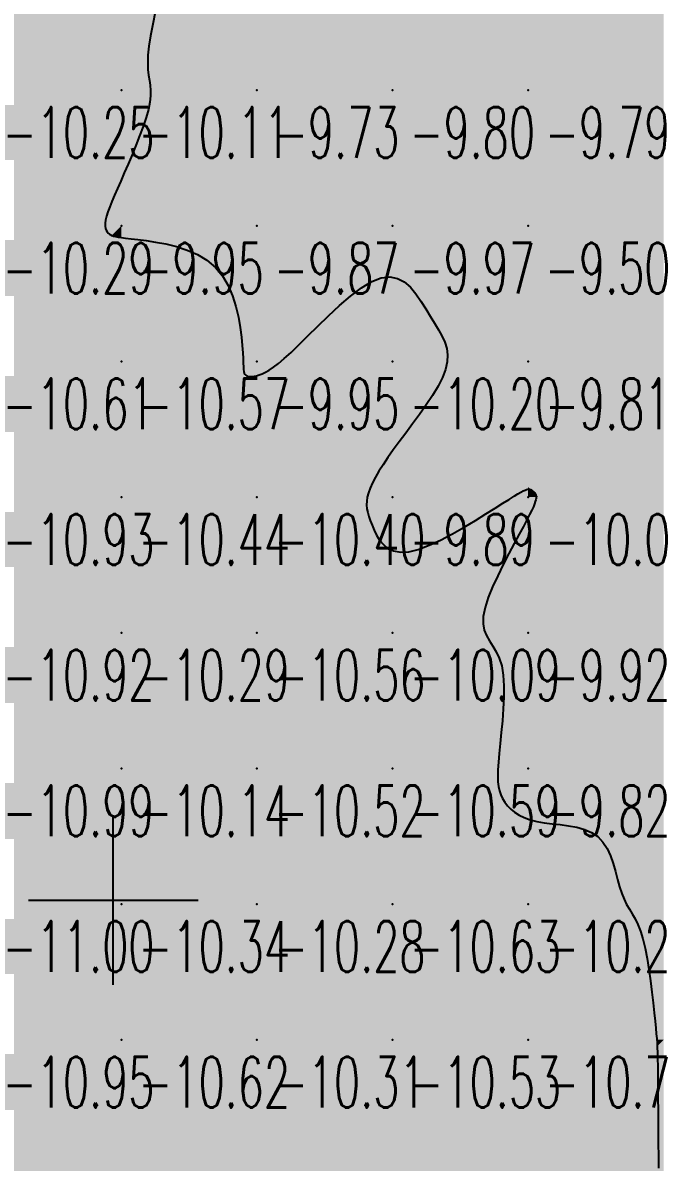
# Model space of a CAD drawing. Header units: millimetres. Extents: x 88261 to 90953, y 390274 to 392322.
# Drawn here: x 89743 to 89790.1, y 391978.2 to 392062.2 of the extents above; entities that cross this region are included whole.
import ezdxf
from ezdxf.enums import TextEntityAlignment as Align

# ---------------------------------------------------------------- set-up
doc = ezdxf.new("R2010")
doc.units = ezdxf.units.MM
doc.header["$LTSCALE"] = 25
for name, color, linetype in [('Carroyage(1)_Croix', 7, 'Continuous'), ('CN_04_00', 242, 'Continuous'), ('COTEAlt', 7, 'Continuous'), ('TN_COLORIAGE', 7, 'Continuous')]:
    doc.layers.add(name, color=color, linetype=linetype)
doc.styles.add('Simplex 1.0', font='Simplex.shx', dxfattribs={"width": 0.99, "height": 2.5})
doc.styles.get("Standard").update_dxf_attribs({"font": 'times.ttf'})

# ---------------------------------------------------------------- blocks, each defined once
blk = doc.blocks.new('COTE')
at = {"color": 0}
blk.add_point((0, 0), dxfattribs=at)
at = {"layer": 'COTEAlt'}
blk.add_attdef('ALT', text='', height=3.75, dxfattribs=at).set_placement((1.25, -1.25), align=Align.TOP_LEFT)

msp = doc.modelspace()

# ---------------------------------------------------------------- linework, layer by layer
at = {"layer": 'Carroyage(1)_Croix'}
for p, q in [((89749.65, 391991.29), (89749.65, 392003.79)), ((89743.4, 391997.54), (89755.9, 391997.54))]:
    msp.add_line(p, q, dxfattribs=at)
at = {"layer": 'CN_04_00', "elevation": -10, "flags": 128}
msp.add_lwpolyline([(89752.74, 392062.972), (89752.556, 392062.089), (89752.399, 392061.25), (89752.279, 392060.481), (89752.207, 392059.803), (89752.188, 392059.231), (89752.21, 392058.748), (89752.259, 392058.331), (89752.319, 392057.953), (89752.374, 392057.592), (89752.408, 392057.221), (89752.407, 392056.817), (89752.354, 392056.354), (89752.238, 392055.815), (89752.066, 392055.21), (89751.848, 392054.555), (89751.596, 392053.868), (89751.321, 392053.166), (89751.032, 392052.465), (89750.742, 392051.782), (89750.461, 392051.134), (89750.198, 392050.534), (89749.957, 392049.985), (89749.74, 392049.485), (89749.549, 392049.032), (89749.385, 392048.625), (89749.252, 392048.262), (89749.151, 392047.942), (89749.083, 392047.663), (89749.05, 392047.424), (89749.049, 392047.22), (89749.075, 392047.05), (89749.124, 392046.908), (89749.191, 392046.793), (89749.272, 392046.699), (89749.362, 392046.624), (89749.458, 392046.565), (89749.558, 392046.516), (89749.672, 392046.477), (89749.816, 392046.442), (89750.003, 392046.408), (89750.247, 392046.373), (89750.564, 392046.333), (89750.966, 392046.284), (89751.469, 392046.223), (89752.078, 392046.146), (89752.774, 392046.042), (89753.528, 392045.898), (89754.312, 392045.703), (89755.097, 392045.446), (89755.856, 392045.113), (89756.559, 392044.694), (89757.18, 392044.175), (89757.697, 392043.553), (89758.113, 392042.847), (89758.442, 392042.086), (89758.693, 392041.296), (89758.88, 392040.506), (89759.012, 392039.742), (89759.103, 392039.033), (89759.162, 392038.406), (89759.201, 392037.881), (89759.226, 392037.454), (89759.241, 392037.114), (89759.252, 392036.847), (89759.264, 392036.643), (89759.282, 392036.49), (89759.311, 392036.377), (89759.356, 392036.291), (89759.422, 392036.223), (89759.508, 392036.172), (89759.614, 392036.138), (89759.739, 392036.121), (89759.883, 392036.123), (89760.044, 392036.143), (89760.223, 392036.183), (89760.419, 392036.243), (89760.632, 392036.325), (89760.871, 392036.439), (89761.143, 392036.598), (89761.459, 392036.812), (89761.828, 392037.093), (89762.259, 392037.454), (89762.761, 392037.905), (89763.342, 392038.459), (89764.009, 392039.119), (89764.743, 392039.85), (89765.525, 392040.612), (89766.334, 392041.363), (89767.149, 392042.059), (89767.948, 392042.66), (89768.711, 392043.123), (89769.417, 392043.406), (89770.05, 392043.48), (89770.614, 392043.365), (89771.116, 392043.095), (89771.567, 392042.703), (89771.974, 392042.221), (89772.347, 392041.684), (89772.693, 392041.124), (89773.022, 392040.574), (89773.337, 392040.061), (89773.631, 392039.578), (89773.888, 392039.115), (89774.097, 392038.659), (89774.242, 392038.197), (89774.312, 392037.717), (89774.291, 392037.207), (89774.168, 392036.654), (89773.934, 392036.051), (89773.604, 392035.405), (89773.197, 392034.728), (89772.735, 392034.034), (89772.238, 392033.333), (89771.725, 392032.639), (89771.218, 392031.964), (89770.736, 392031.319), (89770.297, 392030.715), (89769.902, 392030.153), (89769.553, 392029.631), (89769.249, 392029.147), (89768.989, 392028.699), (89768.774, 392028.286), (89768.602, 392027.907), (89768.474, 392027.559), (89768.389, 392027.24), (89768.344, 392026.943), (89768.336, 392026.66), (89768.362, 392026.383), (89768.418, 392026.103), (89768.503, 392025.813), (89768.611, 392025.505), (89768.742, 392025.17), (89768.892, 392024.805), (89769.073, 392024.43), (89769.296, 392024.065), (89769.571, 392023.735), (89769.912, 392023.462), (89770.329, 392023.269), (89770.834, 392023.179), (89771.44, 392023.214), (89772.15, 392023.39), (89772.943, 392023.687), (89773.79, 392024.076), (89774.661, 392024.53), (89775.528, 392025.02), (89776.362, 392025.518), (89777.133, 392025.996), (89777.814, 392026.426), (89778.381, 392026.785), (89778.841, 392027.076), (89779.209, 392027.306), (89779.497, 392027.482), (89779.719, 392027.611), (89779.889, 392027.702), (89780.021, 392027.762), (89780.127, 392027.797), (89780.22, 392027.816), (89780.303, 392027.82), (89780.377, 392027.812), (89780.444, 392027.793), (89780.503, 392027.765), (89780.558, 392027.729), (89780.608, 392027.688), (89780.655, 392027.644), (89780.7, 392027.597), (89780.742, 392027.546), (89780.778, 392027.489), (89780.807, 392027.425), (89780.827, 392027.35), (89780.836, 392027.262), (89780.832, 392027.161), (89780.814, 392027.043), (89780.778, 392026.906), (89780.72, 392026.739), (89780.635, 392026.531), (89780.516, 392026.273), (89780.358, 392025.952), (89780.156, 392025.557), (89779.903, 392025.079), (89779.595, 392024.505), (89779.231, 392023.832), (89778.828, 392023.079), (89778.412, 392022.275), (89778.005, 392021.448), (89777.631, 392020.623), (89777.314, 392019.83), (89777.078, 392019.094), (89776.945, 392018.444), (89776.931, 392017.898), (89777.02, 392017.435), (89777.186, 392017.028), (89777.405, 392016.646), (89777.65, 392016.26), (89777.898, 392015.842), (89778.123, 392015.363), (89778.3, 392014.793), (89778.41, 392014.113), (89778.459, 392013.341), (89778.458, 392012.505), (89778.419, 392011.632), (89778.353, 392010.751), (89778.272, 392009.89), (89778.189, 392009.076), (89778.113, 392008.337), (89778.056, 392007.694), (89778.021, 392007.141), (89778.009, 392006.667), (89778.023, 392006.258), (89778.063, 392005.901), (89778.131, 392005.585), (89778.23, 392005.297), (89778.36, 392005.024), (89778.524, 392004.757), (89778.725, 392004.497), (89778.966, 392004.248), (89779.25, 392004.015), (89779.58, 392003.803), (89779.96, 392003.616), (89780.393, 392003.457), (89780.882, 392003.332), (89781.426, 392003.241), (89782.012, 392003.17), (89782.622, 392003.103), (89783.236, 392003.022), (89783.839, 392002.91), (89784.41, 392002.75), (89784.933, 392002.524), (89785.39, 392002.216), (89785.768, 392001.814), (89786.074, 392001.334), (89786.322, 392000.797), (89786.525, 392000.225), (89786.697, 391999.64), (89786.85, 391999.064), (89786.998, 391998.518), (89787.153, 391998.024), (89787.327, 391997.596), (89787.517, 391997.217), (89787.718, 391996.866), (89787.925, 391996.517), (89788.134, 391996.148), (89788.339, 391995.735), (89788.536, 391995.254), (89788.719, 391994.683), (89788.885, 391994.005), (89789.034, 391993.244), (89789.166, 391992.429), (89789.283, 391991.591), (89789.385, 391990.759), (89789.473, 391989.966), (89789.547, 391989.24), (89789.61, 391988.612), (89789.661, 391988.102), (89789.702, 391987.687), (89789.734, 391987.333), (89789.759, 391987.006), (89789.778, 391986.671), (89789.791, 391986.296), (89789.802, 391985.846), (89789.81, 391985.286), (89789.817, 391984.596), (89789.823, 391983.799), (89789.829, 391982.93), (89789.835, 391982.027), (89789.84, 391981.124), (89789.846, 391980.258), (89789.852, 391979.465), (89789.858, 391978.78), (89789.864, 391978.228), (89789.867, 391977.784)], dxfattribs=at)
at = {"layer": 'TN_COLORIAGE', "color": 191}
for points in [[(89740.249, 392057.239, -10.375), (89750.249, 392057.239, -10.375), (89750.249, 392067.239, -10.375)], [(89740.249, 392067.239, -10.375), (89740.249, 392057.239, -10.375), (89750.249, 392067.239, -10.375)], [(89750.249, 392067.239, -10), (89753.796, 392067.239, -10), (89750.249, 392057.239, -10), (89751.594, 392058.584, -10)], [(89751.594, 392058.584, -10.106), (89753.07, 392057.239, -10.106), (89750.249, 392057.239, -10.106)], [(89740.249, 392047.239, -10), (89748.7, 392047.239, -10), (89750.249, 392057.239, -10), (89750.249, 392050.581, -10)], [(89740.249, 392057.239, -10.106), (89740.249, 392047.239, -10.106), (89750.249, 392057.239, -10.106)], [(89753.07, 392057.239, -10.106), (89750.249, 392050.581, -10.106), (89750.249, 392057.239, -10.106)], [(89740.249, 392037.239, -10), (89749.45, 392046.441, -10), (89740.249, 392047.239, -10), (89748.7, 392047.239, -10)], [(89740.249, 392037.239, -10), (89749.45, 392046.441, -10), (89750.249, 392037.239, -10), (89750.249, 392046.386, -10)], [(89758.366, 392045.357, -10.57), (89750.249, 392046.386, -10.57), (89750.249, 392037.239, -10.57)], [(89758.366, 392045.357, -10.57), (89759.369, 392037.239, -10.57), (89750.249, 392037.239, -10.57)], [(89762.389, 392037.239, -10.202), (89770.249, 392045.773, -10.202), (89770.249, 392037.239, -10.202)], [(89773.118, 392040.108, -10.202), (89770.249, 392045.773, -10.202), (89770.249, 392037.239, -10.202)], [(89773.118, 392040.108, -10.202), (89775.41, 392037.239, -10.202), (89770.249, 392037.239, -10.202)], [(89740.249, 392027.239, -10.57), (89750.249, 392027.239, -10.57), (89750.249, 392037.239, -10.57)], [(89740.249, 392037.239, -10.57), (89740.249, 392027.239, -10.57), (89750.249, 392037.239, -10.57)], [(89750.249, 392037.239, -10), (89759.369, 392037.239, -10), (89750.249, 392027.239, -10), (89759.13, 392036.121, -10)], [(89760.249, 392027.239, -10), (89768.012, 392027.239, -10), (89770.249, 392037.239, -10), (89770.249, 392030.859, -10)], [(89760.249, 392027.239, -10), (89760.249, 392036.024, -10), (89770.249, 392037.239, -10), (89762.389, 392037.239, -10)], [(89775.41, 392037.239, -10.202), (89770.249, 392030.859, -10.202), (89770.249, 392037.239, -10.202)], [(89750.249, 392027.239, -10), (89759.13, 392036.121, -10), (89760.249, 392027.239, -10), (89760.249, 392036.024, -10)], [(89780.249, 392027.97, -10.015), (89779.096, 392027.239, -10.015), (89780.249, 392027.239, -10.015)], [(89780.673, 392027.664, -10.015), (89780.249, 392027.97, -10.015), (89780.249, 392027.239, -10.015)], [(89780.673, 392027.664, -10.015), (89780.99, 392027.239, -10.015), (89780.249, 392027.239, -10.015)], [(89740.249, 392027.239, -10.436), (89740.249, 392017.239, -10.436), (89750.249, 392027.239, -10.436)], [(89740.249, 392017.239, -10.436), (89750.249, 392017.239, -10.436), (89750.249, 392027.239, -10.436)], [(89750.249, 392017.239, -10.397), (89760.249, 392017.239, -10.397), (89760.249, 392027.239, -10.397)], [(89750.249, 392027.239, -10.397), (89750.249, 392017.239, -10.397), (89760.249, 392027.239, -10.397)], [(89760.249, 392017.239, -10), (89768.547, 392025.538, -10), (89760.249, 392027.239, -10), (89768.012, 392027.239, -10)], [(89770.249, 392017.239, -10), (89775.585, 392017.239, -10), (89780.249, 392027.239, -10), (89780.249, 392025.638, -10)], [(89770.249, 392017.239, -10), (89770.249, 392021.627, -10), (89780.249, 392027.239, -10), (89779.096, 392027.239, -10)], [(89780.99, 392027.239, -10.015), (89780.249, 392025.638, -10.015), (89780.249, 392027.239, -10.015)], [(89760.249, 392017.239, -10), (89768.547, 392025.538, -10), (89770.249, 392017.239, -10), (89770.249, 392021.627, -10)], [(89740.249, 392007.239, -10.289), (89750.249, 392007.239, -10.289), (89750.249, 392017.239, -10.289)], [(89740.249, 392017.239, -10.289), (89740.249, 392007.239, -10.289), (89750.249, 392017.239, -10.289)], [(89750.249, 392007.239, -10.559), (89760.249, 392007.239, -10.559), (89760.249, 392017.239, -10.559)], [(89750.249, 392017.239, -10.559), (89750.249, 392007.239, -10.559), (89760.249, 392017.239, -10.559)], [(89760.249, 392017.239, -10.09), (89760.249, 392007.239, -10.09), (89770.249, 392017.239, -10.09)], [(89760.249, 392007.239, -10.09), (89770.249, 392007.239, -10.09), (89770.249, 392017.239, -10.09)], [(89770.249, 392007.239, -10), (89779.079, 392016.07, -10), (89770.249, 392017.239, -10), (89775.585, 392017.239, -10)], [(89777.899, 392007.239, -10.591), (89779.079, 392016.07, -10.591), (89770.249, 392007.239, -10.591)], [(89740.249, 392007.239, -10.141), (89740.249, 391997.239, -10.141), (89750.249, 392007.239, -10.141)], [(89740.249, 391997.239, -10.141), (89750.249, 391997.239, -10.141), (89750.249, 392007.239, -10.141)], [(89750.249, 392007.239, -10.517), (89750.249, 391997.239, -10.517), (89760.249, 392007.239, -10.517)], [(89750.249, 391997.239, -10.517), (89760.249, 391997.239, -10.517), (89760.249, 392007.239, -10.517)], [(89760.249, 392007.239, -10.591), (89760.249, 391997.239, -10.591), (89770.249, 392007.239, -10.591)], [(89760.249, 391997.239, -10.591), (89770.249, 391997.239, -10.591), (89770.249, 392007.239, -10.591)], [(89770.249, 391997.239, -10), (89778.003, 392004.994, -10), (89770.249, 392007.239, -10), (89777.899, 392007.239, -10)], [(89770.249, 391997.239, -10), (89778.003, 392004.994, -10), (89780.249, 391997.239, -10), (89780.249, 392002.929, -10)], [(89780.249, 392002.929, -10.239), (89786.291, 392003.281, -10.239), (89780.249, 391997.239, -10.239)], [(89786.291, 392003.281, -10.239), (89786.929, 391997.239, -10.239), (89780.249, 391997.239, -10.239)], [(89740.249, 391997.239, -10.338), (89740.249, 391987.239, -10.338), (89750.249, 391997.239, -10.338)], [(89740.249, 391987.239, -10.338), (89750.249, 391987.239, -10.338), (89750.249, 391997.239, -10.338)], [(89750.249, 391997.239, -10.281), (89750.249, 391987.239, -10.281), (89760.249, 391997.239, -10.281)], [(89750.249, 391987.239, -10.281), (89760.249, 391987.239, -10.281), (89760.249, 391997.239, -10.281)], [(89760.249, 391997.239, -10.626), (89760.249, 391987.239, -10.626), (89770.249, 391997.239, -10.626)], [(89760.249, 391987.239, -10.626), (89770.249, 391987.239, -10.626), (89770.249, 391997.239, -10.626)], [(89770.249, 391997.239, -10.239), (89770.249, 391987.239, -10.239), (89780.249, 391997.239, -10.239)], [(89770.249, 391987.239, -10.239), (89780.249, 391987.239, -10.239), (89780.249, 391997.239, -10.239)], [(89780.249, 391987.239, -10), (89788.914, 391995.904, -10), (89780.249, 391997.239, -10), (89786.929, 391997.239, -10)], [(89788.914, 391995.904, -10.772), (89789.731, 391987.239, -10.772), (89780.249, 391987.239, -10.772)], [(89740.249, 391987.239, -10.618), (89740.249, 391977.239, -10.618), (89750.249, 391987.239, -10.618)], [(89740.249, 391977.239, -10.618), (89750.249, 391977.239, -10.618), (89750.249, 391987.239, -10.618)], [(89750.249, 391987.239, -10.306), (89750.249, 391977.239, -10.306), (89760.249, 391987.239, -10.306)], [(89750.249, 391977.239, -10.306), (89760.249, 391977.239, -10.306), (89760.249, 391987.239, -10.306)], [(89760.249, 391987.239, -10.53), (89760.249, 391977.239, -10.53), (89770.249, 391987.239, -10.53)], [(89760.249, 391977.239, -10.53), (89770.249, 391977.239, -10.53), (89770.249, 391987.239, -10.53)], [(89770.249, 391987.239, -10.772), (89770.249, 391977.239, -10.772), (89780.249, 391987.239, -10.772)], [(89770.249, 391977.239, -10.772), (89780.249, 391977.239, -10.772), (89780.249, 391987.239, -10.772)], [(89780.249, 391977.239, -10), (89789.819, 391986.81, -10), (89780.249, 391987.239, -10), (89789.731, 391987.239, -10)], [(89789.819, 391986.81, -10.939), (89789.851, 391977.239, -10.939), (89780.249, 391977.239, -10.939)]]:
    msp.add_solid(points, dxfattribs=at)
at = {"layer": 'TN_COLORIAGE', "color": 181}
for points in [[(89753.07, 392057.239, -9.318), (89751.594, 392058.584, -9.318), (89760.249, 392057.239, -9.318), (89760.249, 392067.239, -9.318)], [(89751.594, 392058.584, -9.318), (89753.796, 392067.239, -9.318), (89760.249, 392067.239, -9.318)], [(89760.249, 392067.239, -9.766), (89760.249, 392057.239, -9.766), (89770.249, 392067.239, -9.766)], [(89760.249, 392057.239, -9.766), (89770.249, 392057.239, -9.766), (89770.249, 392067.239, -9.766)], [(89770.249, 392067.239, -9.396), (89770.249, 392057.239, -9.396), (89780.249, 392067.239, -9.396)], [(89770.249, 392057.239, -9.396), (89780.249, 392057.239, -9.396), (89780.249, 392067.239, -9.396)], [(89780.249, 392057.239, -9.421), (89790.249, 392057.239, -9.421), (89790.249, 392067.239, -9.421)], [(89780.249, 392067.239, -9.421), (89780.249, 392057.239, -9.421), (89790.249, 392067.239, -9.421)], [(89750.249, 392047.239, -9.73), (89760.249, 392047.239, -9.73), (89760.249, 392057.239, -9.73)], [(89750.249, 392050.581, -9.73), (89753.07, 392057.239, -9.73), (89750.249, 392047.239, -9.73), (89760.249, 392057.239, -9.73)], [(89760.249, 392047.239, -9.798), (89770.249, 392047.239, -9.798), (89770.249, 392057.239, -9.798)], [(89760.249, 392057.239, -9.798), (89760.249, 392047.239, -9.798), (89770.249, 392057.239, -9.798)], [(89770.249, 392047.239, -9.794), (89780.249, 392047.239, -9.794), (89780.249, 392057.239, -9.794)], [(89770.249, 392057.239, -9.794), (89770.249, 392047.239, -9.794), (89780.249, 392057.239, -9.794)], [(89780.249, 392057.239, -9.282), (89780.249, 392047.239, -9.282), (89790.249, 392057.239, -9.282)], [(89780.249, 392047.239, -9.282), (89790.249, 392047.239, -9.282), (89790.249, 392057.239, -9.282)], [(89750.249, 392050.581, -9.947), (89748.7, 392047.239, -9.947), (89750.249, 392047.239, -9.947)], [(89748.7, 392047.239, -9.947), (89749.45, 392046.441, -9.947), (89750.249, 392047.239, -9.947)], [(89750.249, 392046.386, -9.947), (89749.45, 392046.441, -9.947), (89750.249, 392047.239, -9.947)], [(89750.249, 392046.386, -9.868), (89758.366, 392045.357, -9.868), (89750.249, 392047.239, -9.868), (89760.249, 392047.239, -9.868)], [(89759.369, 392037.239, -9.868), (89758.366, 392045.357, -9.868), (89760.249, 392037.239, -9.868), (89760.249, 392047.239, -9.868)], [(89770.249, 392045.773, -9.945), (89762.389, 392037.239, -9.945), (89770.249, 392047.239, -9.945), (89760.249, 392037.239, -9.945)], [(89760.249, 392047.239, -9.965), (89760.249, 392037.239, -9.965), (89770.249, 392047.239, -9.965)], [(89770.249, 392045.773, -9.498), (89773.118, 392040.108, -9.498), (89770.249, 392047.239, -9.498), (89780.249, 392047.239, -9.498)], [(89775.41, 392037.239, -9.498), (89773.118, 392040.108, -9.498), (89780.249, 392037.239, -9.498), (89780.249, 392047.239, -9.498)], [(89780.249, 392037.239, -9.508), (89790.249, 392037.239, -9.508), (89790.249, 392047.239, -9.508)], [(89780.249, 392047.239, -9.508), (89780.249, 392037.239, -9.508), (89790.249, 392047.239, -9.508)], [(89760.249, 392036.024, -9.945), (89759.13, 392036.121, -9.945), (89760.249, 392037.239, -9.945)], [(89759.13, 392036.121, -9.945), (89759.369, 392037.239, -9.945), (89760.249, 392037.239, -9.945)], [(89762.389, 392037.239, -9.945), (89760.249, 392036.024, -9.945), (89760.249, 392037.239, -9.945)], [(89779.096, 392027.239, -9.811), (89780.249, 392027.97, -9.811), (89770.249, 392027.239, -9.811), (89780.249, 392037.239, -9.811)], [(89770.249, 392030.859, -9.811), (89775.41, 392037.239, -9.811), (89770.249, 392027.239, -9.811), (89780.249, 392037.239, -9.811)], [(89780.249, 392027.97, -9.663), (89780.673, 392027.664, -9.663), (89780.249, 392037.239, -9.663), (89790.249, 392037.239, -9.663)], [(89780.99, 392027.239, -9.663), (89780.673, 392027.664, -9.663), (89790.249, 392027.239, -9.663), (89790.249, 392037.239, -9.663)], [(89770.249, 392030.859, -9.885), (89768.012, 392027.239, -9.885), (89770.249, 392027.239, -9.885)], [(89768.012, 392027.239, -9.885), (89768.547, 392025.538, -9.885), (89770.249, 392027.239, -9.885)], [(89770.249, 392021.627, -9.885), (89768.547, 392025.538, -9.885), (89770.249, 392027.239, -9.885)], [(89779.096, 392027.239, -9.885), (89770.249, 392021.627, -9.885), (89770.249, 392027.239, -9.885)], [(89780.249, 392017.239, -9.814), (89790.249, 392017.239, -9.814), (89790.249, 392027.239, -9.814)], [(89780.249, 392025.638, -9.814), (89780.99, 392027.239, -9.814), (89780.249, 392017.239, -9.814), (89790.249, 392027.239, -9.814)], [(89780.249, 392025.638, -9.922), (89775.585, 392017.239, -9.922), (89780.249, 392017.239, -9.922)], [(89775.585, 392017.239, -9.922), (89779.079, 392016.07, -9.922), (89780.249, 392017.239, -9.922)], [(89779.079, 392016.07, -9.819), (89777.899, 392007.239, -9.819), (89780.249, 392017.239, -9.819), (89780.249, 392007.239, -9.819)], [(89780.249, 392017.239, -9.836), (89780.249, 392007.239, -9.836), (89790.249, 392017.239, -9.836)], [(89780.249, 392007.239, -9.836), (89790.249, 392007.239, -9.836), (89790.249, 392017.239, -9.836)], [(89777.899, 392007.239, -9.819), (89778.003, 392004.994, -9.819), (89780.249, 392007.239, -9.819)], [(89780.249, 392002.929, -9.819), (89778.003, 392004.994, -9.819), (89780.249, 392007.239, -9.819)], [(89786.291, 392003.281, -9.819), (89780.249, 392002.929, -9.819), (89790.249, 392007.239, -9.819), (89780.249, 392007.239, -9.819)], [(89786.929, 391997.239, -9.843), (89786.291, 392003.281, -9.843), (89790.249, 391997.239, -9.843), (89790.249, 392007.239, -9.843)], [(89786.929, 391997.239, -9.881), (89788.914, 391995.904, -9.881), (89790.249, 391997.239, -9.881)], [(89789.731, 391987.239, -9.881), (89788.914, 391995.904, -9.881), (89790.249, 391987.239, -9.881), (89790.249, 391997.239, -9.881)], [(89789.731, 391987.239, -9.958), (89789.819, 391986.81, -9.958), (89790.249, 391987.239, -9.958)], [(89789.851, 391977.239, -9.958), (89789.819, 391986.81, -9.958), (89790.249, 391977.239, -9.958), (89790.249, 391987.239, -9.958)]]:
    msp.add_solid(points, dxfattribs=at)

# ---------------------------------------------------------------- block references
at = {"layer": 'COTEAlt'}
ref = msp.add_blockref('COTE', (89740.249, 392057.239), dxfattribs=at)
ref.add_attrib('ALT', '-10.25', dxfattribs={"height": 3.75, "style": 'Simplex 1.0', "width": 0.6}).set_placement((89741.499, 392055.989), align=Align.TOP_LEFT)
ref = msp.add_blockref('COTE', (89750.249, 392057.239), dxfattribs=at)
ref.add_attrib('ALT', '-10.11', dxfattribs={"height": 3.75, "style": 'Simplex 1.0', "width": 0.6}).set_placement((89751.499, 392055.989), align=Align.TOP_LEFT)
ref = msp.add_blockref('COTE', (89760.249, 392057.239), dxfattribs=at)
ref.add_attrib('ALT', '-9.73', dxfattribs={"height": 3.75, "style": 'Simplex 1.0', "width": 0.6}).set_placement((89761.499, 392055.989), align=Align.TOP_LEFT)
ref = msp.add_blockref('COTE', (89770.249, 392057.239), dxfattribs=at)
ref.add_attrib('ALT', '-9.80', dxfattribs={"height": 3.75, "style": 'Simplex 1.0', "width": 0.6}).set_placement((89771.499, 392055.989), align=Align.TOP_LEFT)
ref = msp.add_blockref('COTE', (89780.249, 392057.239), dxfattribs=at)
ref.add_attrib('ALT', '-9.79', dxfattribs={"height": 3.75, "style": 'Simplex 1.0', "width": 0.6}).set_placement((89781.499, 392055.989), align=Align.TOP_LEFT)
ref = msp.add_blockref('COTE', (89740.249, 392047.239), dxfattribs=at)
ref.add_attrib('ALT', '-10.29', dxfattribs={"height": 3.75, "style": 'Simplex 1.0', "width": 0.6}).set_placement((89741.499, 392045.989), align=Align.TOP_LEFT)
ref = msp.add_blockref('COTE', (89750.249, 392047.239), dxfattribs=at)
ref.add_attrib('ALT', '-9.95', dxfattribs={"height": 3.75, "style": 'Simplex 1.0', "width": 0.6}).set_placement((89751.499, 392045.989), align=Align.TOP_LEFT)
ref = msp.add_blockref('COTE', (89760.249, 392047.239), dxfattribs=at)
ref.add_attrib('ALT', '-9.87', dxfattribs={"height": 3.75, "style": 'Simplex 1.0', "width": 0.6}).set_placement((89761.499, 392045.989), align=Align.TOP_LEFT)
ref = msp.add_blockref('COTE', (89770.249, 392047.239), dxfattribs=at)
ref.add_attrib('ALT', '-9.97', dxfattribs={"height": 3.75, "style": 'Simplex 1.0', "width": 0.6}).set_placement((89771.499, 392045.989), align=Align.TOP_LEFT)
ref = msp.add_blockref('COTE', (89780.249, 392047.239), dxfattribs=at)
ref.add_attrib('ALT', '-9.50', dxfattribs={"height": 3.75, "style": 'Simplex 1.0', "width": 0.6}).set_placement((89781.499, 392045.989), align=Align.TOP_LEFT)
ref = msp.add_blockref('COTE', (89740.249, 392037.239), dxfattribs=at)
ref.add_attrib('ALT', '-10.61', dxfattribs={"height": 3.75, "style": 'Simplex 1.0', "width": 0.6}).set_placement((89741.499, 392035.989), align=Align.TOP_LEFT)
ref = msp.add_blockref('COTE', (89750.249, 392037.239), dxfattribs=at)
ref.add_attrib('ALT', '-10.57', dxfattribs={"height": 3.75, "style": 'Simplex 1.0', "width": 0.6}).set_placement((89751.499, 392035.989), align=Align.TOP_LEFT)
ref = msp.add_blockref('COTE', (89760.249, 392037.239), dxfattribs=at)
ref.add_attrib('ALT', '-9.95', dxfattribs={"height": 3.75, "style": 'Simplex 1.0', "width": 0.6}).set_placement((89761.499, 392035.989), align=Align.TOP_LEFT)
ref = msp.add_blockref('COTE', (89770.249, 392037.239), dxfattribs=at)
ref.add_attrib('ALT', '-10.20', dxfattribs={"height": 3.75, "style": 'Simplex 1.0', "width": 0.6}).set_placement((89771.499, 392035.989), align=Align.TOP_LEFT)
ref = msp.add_blockref('COTE', (89780.249, 392037.239), dxfattribs=at)
ref.add_attrib('ALT', '-9.81', dxfattribs={"height": 3.75, "style": 'Simplex 1.0', "width": 0.6}).set_placement((89781.499, 392035.989), align=Align.TOP_LEFT)
ref = msp.add_blockref('COTE', (89740.249, 392027.239), dxfattribs=at)
ref.add_attrib('ALT', '-10.93', dxfattribs={"height": 3.75, "style": 'Simplex 1.0', "width": 0.6}).set_placement((89741.499, 392025.989), align=Align.TOP_LEFT)
ref = msp.add_blockref('COTE', (89750.249, 392027.239), dxfattribs=at)
ref.add_attrib('ALT', '-10.44', dxfattribs={"height": 3.75, "style": 'Simplex 1.0', "width": 0.6}).set_placement((89751.499, 392025.989), align=Align.TOP_LEFT)
ref = msp.add_blockref('COTE', (89760.249, 392027.239), dxfattribs=at)
ref.add_attrib('ALT', '-10.40', dxfattribs={"height": 3.75, "style": 'Simplex 1.0', "width": 0.6}).set_placement((89761.499, 392025.989), align=Align.TOP_LEFT)
ref = msp.add_blockref('COTE', (89770.249, 392027.239), dxfattribs=at)
ref.add_attrib('ALT', '-9.89', dxfattribs={"height": 3.75, "style": 'Simplex 1.0', "width": 0.6}).set_placement((89771.499, 392025.989), align=Align.TOP_LEFT)
ref = msp.add_blockref('COTE', (89780.249, 392027.239), dxfattribs=at)
ref.add_attrib('ALT', '-10.01', dxfattribs={"height": 3.75, "style": 'Simplex 1.0', "width": 0.6}).set_placement((89781.499, 392025.989), align=Align.TOP_LEFT)
ref = msp.add_blockref('COTE', (89740.249, 392017.239), dxfattribs=at)
ref.add_attrib('ALT', '-10.92', dxfattribs={"height": 3.75, "style": 'Simplex 1.0', "width": 0.6}).set_placement((89741.499, 392015.989), align=Align.TOP_LEFT)
ref = msp.add_blockref('COTE', (89750.249, 392017.239), dxfattribs=at)
ref.add_attrib('ALT', '-10.29', dxfattribs={"height": 3.75, "style": 'Simplex 1.0', "width": 0.6}).set_placement((89751.499, 392015.989), align=Align.TOP_LEFT)
ref = msp.add_blockref('COTE', (89760.249, 392017.239), dxfattribs=at)
ref.add_attrib('ALT', '-10.56', dxfattribs={"height": 3.75, "style": 'Simplex 1.0', "width": 0.6}).set_placement((89761.499, 392015.989), align=Align.TOP_LEFT)
ref = msp.add_blockref('COTE', (89770.249, 392017.239), dxfattribs=at)
ref.add_attrib('ALT', '-10.09', dxfattribs={"height": 3.75, "style": 'Simplex 1.0', "width": 0.6}).set_placement((89771.499, 392015.989), align=Align.TOP_LEFT)
ref = msp.add_blockref('COTE', (89780.249, 392017.239), dxfattribs=at)
ref.add_attrib('ALT', '-9.92', dxfattribs={"height": 3.75, "style": 'Simplex 1.0', "width": 0.6}).set_placement((89781.499, 392015.989), align=Align.TOP_LEFT)
ref = msp.add_blockref('COTE', (89740.249, 392007.239), dxfattribs=at)
ref.add_attrib('ALT', '-10.99', dxfattribs={"height": 3.75, "style": 'Simplex 1.0', "width": 0.6}).set_placement((89741.499, 392005.989), align=Align.TOP_LEFT)
ref = msp.add_blockref('COTE', (89750.249, 392007.239), dxfattribs=at)
ref.add_attrib('ALT', '-10.14', dxfattribs={"height": 3.75, "style": 'Simplex 1.0', "width": 0.6}).set_placement((89751.499, 392005.989), align=Align.TOP_LEFT)
ref = msp.add_blockref('COTE', (89760.249, 392007.239), dxfattribs=at)
ref.add_attrib('ALT', '-10.52', dxfattribs={"height": 3.75, "style": 'Simplex 1.0', "width": 0.6}).set_placement((89761.499, 392005.989), align=Align.TOP_LEFT)
ref = msp.add_blockref('COTE', (89770.249, 392007.239), dxfattribs=at)
ref.add_attrib('ALT', '-10.59', dxfattribs={"height": 3.75, "style": 'Simplex 1.0', "width": 0.6}).set_placement((89771.499, 392005.989), align=Align.TOP_LEFT)
ref = msp.add_blockref('COTE', (89780.249, 392007.239), dxfattribs=at)
ref.add_attrib('ALT', '-9.82', dxfattribs={"height": 3.75, "style": 'Simplex 1.0', "width": 0.6}).set_placement((89781.499, 392005.989), align=Align.TOP_LEFT)
ref = msp.add_blockref('COTE', (89740.249, 391997.239), dxfattribs=at)
ref.add_attrib('ALT', '-11.00', dxfattribs={"height": 3.75, "style": 'Simplex 1.0', "width": 0.6}).set_placement((89741.499, 391995.989), align=Align.TOP_LEFT)
ref = msp.add_blockref('COTE', (89750.249, 391997.239), dxfattribs=at)
ref.add_attrib('ALT', '-10.34', dxfattribs={"height": 3.75, "style": 'Simplex 1.0', "width": 0.6}).set_placement((89751.499, 391995.989), align=Align.TOP_LEFT)
ref = msp.add_blockref('COTE', (89760.249, 391997.239), dxfattribs=at)
ref.add_attrib('ALT', '-10.28', dxfattribs={"height": 3.75, "style": 'Simplex 1.0', "width": 0.6}).set_placement((89761.499, 391995.989), align=Align.TOP_LEFT)
ref = msp.add_blockref('COTE', (89770.249, 391997.239), dxfattribs=at)
ref.add_attrib('ALT', '-10.63', dxfattribs={"height": 3.75, "style": 'Simplex 1.0', "width": 0.6}).set_placement((89771.499, 391995.989), align=Align.TOP_LEFT)
ref = msp.add_blockref('COTE', (89780.249, 391997.239), dxfattribs=at)
ref.add_attrib('ALT', '-10.24', dxfattribs={"height": 3.75, "style": 'Simplex 1.0', "width": 0.6}).set_placement((89781.499, 391995.989), align=Align.TOP_LEFT)
ref = msp.add_blockref('COTE', (89740.249, 391987.239), dxfattribs=at)
ref.add_attrib('ALT', '-10.95', dxfattribs={"height": 3.75, "style": 'Simplex 1.0', "width": 0.6}).set_placement((89741.499, 391985.989), align=Align.TOP_LEFT)
ref = msp.add_blockref('COTE', (89750.249, 391987.239), dxfattribs=at)
ref.add_attrib('ALT', '-10.62', dxfattribs={"height": 3.75, "style": 'Simplex 1.0', "width": 0.6}).set_placement((89751.499, 391985.989), align=Align.TOP_LEFT)
ref = msp.add_blockref('COTE', (89760.249, 391987.239), dxfattribs=at)
ref.add_attrib('ALT', '-10.31', dxfattribs={"height": 3.75, "style": 'Simplex 1.0', "width": 0.6}).set_placement((89761.499, 391985.989), align=Align.TOP_LEFT)
ref = msp.add_blockref('COTE', (89770.249, 391987.239), dxfattribs=at)
ref.add_attrib('ALT', '-10.53', dxfattribs={"height": 3.75, "style": 'Simplex 1.0', "width": 0.6}).set_placement((89771.499, 391985.989), align=Align.TOP_LEFT)
ref = msp.add_blockref('COTE', (89780.249, 391987.239), dxfattribs=at)
ref.add_attrib('ALT', '-10.77', dxfattribs={"height": 3.75, "style": 'Simplex 1.0', "width": 0.6}).set_placement((89781.499, 391985.989), align=Align.TOP_LEFT)

doc.saveas('drawing.dxf')
